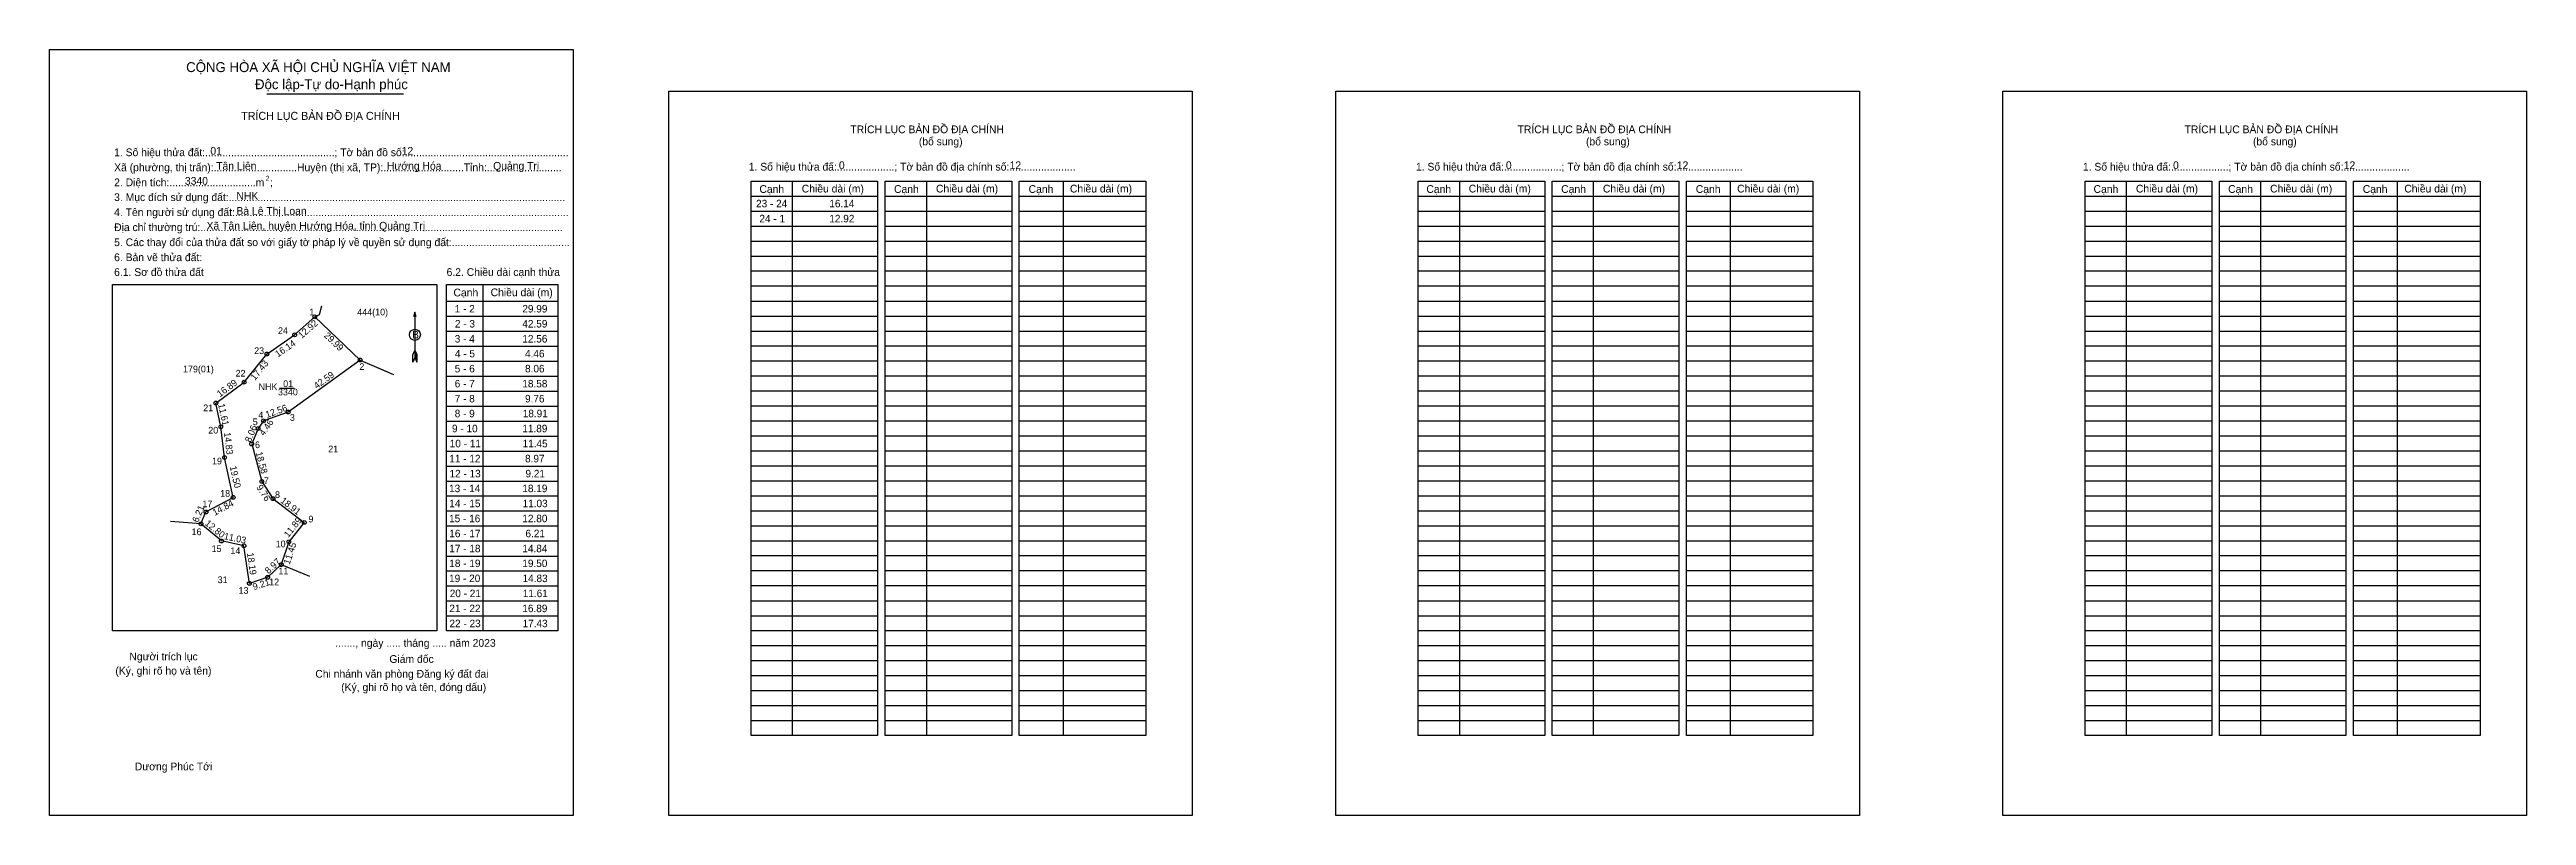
# Model space of a CAD drawing. Extents: x 549059 to 550246, y 1836782 to 1837149.
import ezdxf

# ---------------------------------------------------------------- set-up
doc = ezdxf.new("R2010")
doc.units = 0
for name, color, linetype in [('Level 1', 7, 'Continuous'), ('Level 10', 7, 'Continuous'), ('Level 11', 7, 'Continuous'), ('Level 13', 7, 'Continuous'), ('Level 2', 7, 'Continuous'), ('Level 23', 7, 'Continuous'), ('Level 27', 7, 'Continuous'), ('Level 52', 7, 'Continuous'), ('Level 6', 7, 'Continuous'), ('Level 63', 7, 'Continuous'), ('Level 9', 7, 'Continuous')]:
    doc.layers.add(name, color=color, linetype=linetype)

msp = doc.modelspace()

# ---------------------------------------------------------------- linework, layer by layer
at = {"layer": 'Level 1'}
for p, q in [((549059.4, 1837149.5), (549059.4, 1837149.5)), ((549356.2, 1837129.5), (549356.2, 1837129.5)), ((549395.6, 1837079.3), (549456.2, 1837079.3)), ((549415.3, 1837086.4), (549415.3, 1836820.8)), ((549459.8, 1837079.3), (549520.5, 1837079.3)), ((549479.6, 1837086.4), (549479.6, 1836820.8)), ((549524.1, 1837079.3), (549584.8, 1837079.3)), ((549545.1, 1837086.4), (549545.1, 1836820.8)), ((549715.2, 1837079.3), (549775.9, 1837079.3)), ((549735, 1837086.4), (549735, 1836820.8)), ((549779.5, 1837079.3), (549840.2, 1837079.3)), ((549799.2, 1837086.4), (549799.2, 1836820.8)), ((549843.8, 1837079.3), (549904.4, 1837079.3)), ((549864.7, 1837086.4), (549864.7, 1836820.8)), ((550034.9, 1837079.3), (550095.5, 1837079.3)), ((550054.6, 1837086.4), (550054.6, 1836820.8)), ((550099.2, 1837079.3), (550159.8, 1837079.3)), ((550118.9, 1837086.4), (550118.9, 1836820.8)), ((550163.4, 1837079.3), (550224.1, 1837079.3)), ((550184.4, 1837086.4), (550184.4, 1836820.8)), ((549395.6, 1837072.1), (549456.2, 1837072.1)), ((549395.6, 1837064.9), (549456.2, 1837064.9)), ((549459.8, 1837072.1), (549520.5, 1837072.1)), ((549459.8, 1837064.9), (549520.5, 1837064.9)), ((549524.1, 1837072.1), (549584.8, 1837072.1)), ((549524.1, 1837064.9), (549584.8, 1837064.9)), ((549715.2, 1837072.1), (549775.9, 1837072.1)), ((549715.2, 1837064.9), (549775.9, 1837064.9)), ((549779.5, 1837072.1), (549840.2, 1837072.1)), ((549779.5, 1837064.9), (549840.2, 1837064.9)), ((549843.8, 1837072.1), (549904.4, 1837072.1)), ((549843.8, 1837064.9), (549904.4, 1837064.9)), ((550034.9, 1837072.1), (550095.5, 1837072.1)), ((550034.9, 1837064.9), (550095.5, 1837064.9)), ((550099.2, 1837072.1), (550159.8, 1837072.1)), ((550099.2, 1837064.9), (550159.8, 1837064.9)), ((550163.4, 1837072.1), (550224.1, 1837072.1)), ((550163.4, 1837064.9), (550224.1, 1837064.9)), ((549395.6, 1837057.7), (549456.2, 1837057.7)), ((549459.8, 1837057.7), (549520.5, 1837057.7)), ((549524.1, 1837057.7), (549584.8, 1837057.7)), ((549715.2, 1837057.7), (549775.9, 1837057.7)), ((549779.5, 1837057.7), (549840.2, 1837057.7)), ((549843.8, 1837057.7), (549904.4, 1837057.7)), ((550034.9, 1837057.7), (550095.5, 1837057.7)), ((550099.2, 1837057.7), (550159.8, 1837057.7)), ((550163.4, 1837057.7), (550224.1, 1837057.7)), ((549395.6, 1837050.5), (549456.2, 1837050.5)), ((549395.6, 1837043.4), (549456.2, 1837043.4)), ((549459.8, 1837050.5), (549520.5, 1837050.5)), ((549459.8, 1837043.4), (549520.5, 1837043.4)), ((549524.1, 1837050.5), (549584.8, 1837050.5)), ((549524.1, 1837043.4), (549584.8, 1837043.4)), ((549715.2, 1837050.5), (549775.9, 1837050.5)), ((549715.2, 1837043.4), (549775.9, 1837043.4)), ((549779.5, 1837050.5), (549840.2, 1837050.5)), ((549779.5, 1837043.4), (549840.2, 1837043.4)), ((549843.8, 1837050.5), (549904.4, 1837050.5)), ((549843.8, 1837043.4), (549904.4, 1837043.4)), ((550034.9, 1837050.5), (550095.5, 1837050.5)), ((550034.9, 1837043.4), (550095.5, 1837043.4)), ((550099.2, 1837050.5), (550159.8, 1837050.5)), ((550099.2, 1837043.4), (550159.8, 1837043.4)), ((550163.4, 1837050.5), (550224.1, 1837050.5)), ((550163.4, 1837043.4), (550224.1, 1837043.4)), ((549089.6, 1837036.9), (549089.6, 1837036.9)), ((549249.7, 1837028.9), (549303, 1837028.9)), ((549267, 1837036.9), (549267, 1836870.9)), ((549395.6, 1837036.2), (549456.2, 1837036.2)), ((549395.6, 1837029), (549456.2, 1837029)), ((549459.8, 1837036.2), (549520.5, 1837036.2)), ((549459.8, 1837029), (549520.5, 1837029)), ((549524.1, 1837036.2), (549584.8, 1837036.2)), ((549524.1, 1837029), (549584.8, 1837029)), ((549715.2, 1837036.2), (549775.9, 1837036.2)), ((549715.2, 1837029), (549775.9, 1837029)), ((549779.5, 1837036.2), (549840.2, 1837036.2)), ((549779.5, 1837029), (549840.2, 1837029)), ((549843.8, 1837036.2), (549904.4, 1837036.2)), ((549843.8, 1837029), (549904.4, 1837029)), ((550034.9, 1837036.2), (550095.5, 1837036.2)), ((550034.9, 1837029), (550095.5, 1837029)), ((550099.2, 1837036.2), (550159.8, 1837036.2)), ((550099.2, 1837029), (550159.8, 1837029)), ((550163.4, 1837036.2), (550224.1, 1837036.2)), ((550163.4, 1837029), (550224.1, 1837029)), ((549234.5, 1837023.7), (549234.5, 1837002)), ((549249.7, 1837021.7), (549303, 1837021.7)), ((549395.6, 1837021.8), (549456.2, 1837021.8)), ((549459.8, 1837021.8), (549520.5, 1837021.8)), ((549524.1, 1837021.8), (549584.8, 1837021.8)), ((549715.2, 1837021.8), (549775.9, 1837021.8)), ((549779.5, 1837021.8), (549840.2, 1837021.8)), ((549843.8, 1837021.8), (549904.4, 1837021.8)), ((550034.9, 1837021.8), (550095.5, 1837021.8)), ((550099.2, 1837021.8), (550159.8, 1837021.8)), ((550163.4, 1837021.8), (550224.1, 1837021.8)), ((549234.5, 1837005.5), (549233.6, 1837003.3)), ((549234.5, 1837005.5), (549235.4, 1837003.3)), ((549234.5, 1837005.2), (549235.4, 1837003)), ((549234.5, 1837004.9), (549235.4, 1837002.7)), ((549249.7, 1837014.5), (549303, 1837014.5)), ((549249.7, 1837007.4), (549303, 1837007.4)), ((549395.6, 1837014.6), (549456.2, 1837014.6)), ((549395.6, 1837007.5), (549456.2, 1837007.5)), ((549459.8, 1837014.6), (549520.5, 1837014.6)), ((549459.8, 1837007.5), (549520.5, 1837007.5)), ((549524.1, 1837014.6), (549584.8, 1837014.6)), ((549524.1, 1837007.5), (549584.8, 1837007.5)), ((549715.2, 1837014.6), (549775.9, 1837014.6)), ((549715.2, 1837007.5), (549775.9, 1837007.5)), ((549779.5, 1837014.6), (549840.2, 1837014.6)), ((549779.5, 1837007.5), (549840.2, 1837007.5)), ((549843.8, 1837014.6), (549904.4, 1837014.6)), ((549843.8, 1837007.5), (549904.4, 1837007.5)), ((550034.9, 1837014.6), (550095.5, 1837014.6)), ((550034.9, 1837007.5), (550095.5, 1837007.5)), ((550099.2, 1837014.6), (550159.8, 1837014.6)), ((550099.2, 1837007.5), (550159.8, 1837007.5)), ((550163.4, 1837014.6), (550224.1, 1837014.6)), ((550163.4, 1837007.5), (550224.1, 1837007.5)), ((549233.5, 1836999.7), (549233.6, 1837003.3)), ((549234.5, 1837002), (549233.5, 1836999.7)), ((549234.5, 1837004.6), (549235.4, 1837002.4)), ((549234.5, 1837004.3), (549235.4, 1837002.1)), ((549234.5, 1837004), (549235.4, 1837001.7)), ((549234.5, 1837003.7), (549235.4, 1837001.4)), ((549234.5, 1837003.4), (549235.4, 1837001.1)), ((549234.5, 1837003), (549235.4, 1837000.8)), ((549234.5, 1837002.7), (549235.4, 1837000.4)), ((549234.5, 1837002.4), (549235.5, 1837000.1)), ((549234.5, 1837002), (549235.5, 1836999.7)), ((549235.5, 1836999.7), (549235.4, 1837003.3)), ((549249.7, 1837000.2), (549303, 1837000.2)), ((549249.7, 1836993), (549303, 1836993)), ((549395.6, 1837000.3), (549456.2, 1837000.3)), ((549395.6, 1836993.1), (549456.2, 1836993.1)), ((549459.8, 1837000.3), (549520.5, 1837000.3)), ((549459.8, 1836993.1), (549520.5, 1836993.1)), ((549524.1, 1837000.3), (549584.8, 1837000.3)), ((549524.1, 1836993.1), (549584.8, 1836993.1)), ((549715.2, 1837000.3), (549775.9, 1837000.3)), ((549715.2, 1836993.1), (549775.9, 1836993.1)), ((549779.5, 1837000.3), (549840.2, 1837000.3)), ((549779.5, 1836993.1), (549840.2, 1836993.1)), ((549843.8, 1837000.3), (549904.4, 1837000.3)), ((549843.8, 1836993.1), (549904.4, 1836993.1)), ((550034.9, 1837000.3), (550095.5, 1837000.3)), ((550034.9, 1836993.1), (550095.5, 1836993.1)), ((550099.2, 1837000.3), (550159.8, 1837000.3)), ((550099.2, 1836993.1), (550159.8, 1836993.1)), ((550163.4, 1837000.3), (550224.1, 1837000.3)), ((550163.4, 1836993.1), (550224.1, 1836993.1)), ((549249.7, 1836985.8), (549303, 1836985.8)), ((549395.6, 1836985.9), (549456.2, 1836985.9)), ((549459.8, 1836985.9), (549520.5, 1836985.9)), ((549524.1, 1836985.9), (549584.8, 1836985.9)), ((549715.2, 1836985.9), (549775.9, 1836985.9)), ((549779.5, 1836985.9), (549840.2, 1836985.9)), ((549843.8, 1836985.9), (549904.4, 1836985.9)), ((550034.9, 1836985.9), (550095.5, 1836985.9)), ((550099.2, 1836985.9), (550159.8, 1836985.9)), ((550163.4, 1836985.9), (550224.1, 1836985.9)), ((549249.7, 1836978.6), (549303, 1836978.6)), ((549249.7, 1836971.5), (549303, 1836971.5)), ((549395.6, 1836978.7), (549456.2, 1836978.7)), ((549395.6, 1836971.6), (549456.2, 1836971.6)), ((549459.8, 1836978.7), (549520.5, 1836978.7)), ((549459.8, 1836971.6), (549520.5, 1836971.6)), ((549524.1, 1836978.7), (549584.8, 1836978.7)), ((549524.1, 1836971.6), (549584.8, 1836971.6)), ((549715.2, 1836978.7), (549775.9, 1836978.7)), ((549715.2, 1836971.6), (549775.9, 1836971.6)), ((549779.5, 1836978.7), (549840.2, 1836978.7)), ((549779.5, 1836971.6), (549840.2, 1836971.6)), ((549843.8, 1836978.7), (549904.4, 1836978.7)), ((549843.8, 1836971.6), (549904.4, 1836971.6)), ((550034.9, 1836978.7), (550095.5, 1836978.7)), ((550034.9, 1836971.6), (550095.5, 1836971.6)), ((550099.2, 1836978.7), (550159.8, 1836978.7)), ((550099.2, 1836971.6), (550159.8, 1836971.6)), ((550163.4, 1836978.7), (550224.1, 1836978.7)), ((550163.4, 1836971.6), (550224.1, 1836971.6)), ((549249.7, 1836964.3), (549303, 1836964.3)), ((549395.6, 1836964.4), (549456.2, 1836964.4)), ((549459.8, 1836964.4), (549520.5, 1836964.4)), ((549524.1, 1836964.4), (549584.8, 1836964.4)), ((549715.2, 1836964.4), (549775.9, 1836964.4)), ((549779.5, 1836964.4), (549840.2, 1836964.4)), ((549843.8, 1836964.4), (549904.4, 1836964.4)), ((550034.9, 1836964.4), (550095.5, 1836964.4)), ((550099.2, 1836964.4), (550159.8, 1836964.4)), ((550163.4, 1836964.4), (550224.1, 1836964.4)), ((549249.7, 1836957.1), (549303, 1836957.1)), ((549249.7, 1836949.9), (549303, 1836949.9)), ((549395.6, 1836957.2), (549456.2, 1836957.2)), ((549395.6, 1836950), (549456.2, 1836950)), ((549459.8, 1836957.2), (549520.5, 1836957.2)), ((549459.8, 1836950), (549520.5, 1836950)), ((549524.1, 1836957.2), (549584.8, 1836957.2)), ((549524.1, 1836950), (549584.8, 1836950)), ((549715.2, 1836957.2), (549775.9, 1836957.2)), ((549715.2, 1836950), (549775.9, 1836950)), ((549779.5, 1836957.2), (549840.2, 1836957.2)), ((549779.5, 1836950), (549840.2, 1836950)), ((549843.8, 1836957.2), (549904.4, 1836957.2)), ((549843.8, 1836950), (549904.4, 1836950)), ((550034.9, 1836957.2), (550095.5, 1836957.2)), ((550034.9, 1836950), (550095.5, 1836950)), ((550099.2, 1836957.2), (550159.8, 1836957.2)), ((550099.2, 1836950), (550159.8, 1836950)), ((550163.4, 1836957.2), (550224.1, 1836957.2)), ((550163.4, 1836950), (550224.1, 1836950)), ((549249.7, 1836942.7), (549303, 1836942.7)), ((549249.7, 1836935.6), (549303, 1836935.6)), ((549395.6, 1836942.8), (549456.2, 1836942.8)), ((549395.6, 1836935.7), (549456.2, 1836935.7)), ((549459.8, 1836942.8), (549520.5, 1836942.8)), ((549459.8, 1836935.7), (549520.5, 1836935.7)), ((549524.1, 1836942.8), (549584.8, 1836942.8)), ((549524.1, 1836935.7), (549584.8, 1836935.7)), ((549715.2, 1836942.8), (549775.9, 1836942.8)), ((549715.2, 1836935.7), (549775.9, 1836935.7)), ((549779.5, 1836942.8), (549840.2, 1836942.8)), ((549779.5, 1836935.7), (549840.2, 1836935.7)), ((549843.8, 1836942.8), (549904.4, 1836942.8)), ((549843.8, 1836935.7), (549904.4, 1836935.7)), ((550034.9, 1836942.8), (550095.5, 1836942.8)), ((550034.9, 1836935.7), (550095.5, 1836935.7)), ((550099.2, 1836942.8), (550159.8, 1836942.8)), ((550099.2, 1836935.7), (550159.8, 1836935.7)), ((550163.4, 1836942.8), (550224.1, 1836942.8)), ((550163.4, 1836935.7), (550224.1, 1836935.7)), ((549249.7, 1836928.4), (549303, 1836928.4)), ((549395.6, 1836928.5), (549456.2, 1836928.5)), ((549459.8, 1836928.5), (549520.5, 1836928.5)), ((549524.1, 1836928.5), (549584.8, 1836928.5)), ((549715.2, 1836928.5), (549775.9, 1836928.5)), ((549779.5, 1836928.5), (549840.2, 1836928.5)), ((549843.8, 1836928.5), (549904.4, 1836928.5)), ((550034.9, 1836928.5), (550095.5, 1836928.5)), ((550099.2, 1836928.5), (550159.8, 1836928.5)), ((550163.4, 1836928.5), (550224.1, 1836928.5)), ((549249.7, 1836921.2), (549303, 1836921.2)), ((549249.7, 1836914), (549303, 1836914)), ((549395.6, 1836921.3), (549456.2, 1836921.3)), ((549395.6, 1836914.1), (549456.2, 1836914.1)), ((549459.8, 1836921.3), (549520.5, 1836921.3)), ((549459.8, 1836914.1), (549520.5, 1836914.1)), ((549524.1, 1836921.3), (549584.8, 1836921.3)), ((549524.1, 1836914.1), (549584.8, 1836914.1)), ((549715.2, 1836921.3), (549775.9, 1836921.3)), ((549715.2, 1836914.1), (549775.9, 1836914.1)), ((549779.5, 1836921.3), (549840.2, 1836921.3)), ((549779.5, 1836914.1), (549840.2, 1836914.1)), ((549843.8, 1836921.3), (549904.4, 1836921.3)), ((549843.8, 1836914.1), (549904.4, 1836914.1)), ((550034.9, 1836921.3), (550095.5, 1836921.3)), ((550034.9, 1836914.1), (550095.5, 1836914.1)), ((550099.2, 1836921.3), (550159.8, 1836921.3)), ((550099.2, 1836914.1), (550159.8, 1836914.1)), ((550163.4, 1836921.3), (550224.1, 1836921.3)), ((550163.4, 1836914.1), (550224.1, 1836914.1)), ((549249.7, 1836906.8), (549303, 1836906.8)), ((549249.7, 1836899.7), (549303, 1836899.7)), ((549395.6, 1836907), (549456.2, 1836907)), ((549395.6, 1836899.8), (549456.2, 1836899.8)), ((549459.8, 1836907), (549520.5, 1836907)), ((549459.8, 1836899.8), (549520.5, 1836899.8)), ((549524.1, 1836907), (549584.8, 1836907)), ((549524.1, 1836899.8), (549584.8, 1836899.8)), ((549715.2, 1836907), (549775.9, 1836907)), ((549715.2, 1836899.8), (549775.9, 1836899.8)), ((549779.5, 1836907), (549840.2, 1836907)), ((549779.5, 1836899.8), (549840.2, 1836899.8)), ((549843.8, 1836907), (549904.4, 1836907)), ((549843.8, 1836899.8), (549904.4, 1836899.8)), ((550034.9, 1836907), (550095.5, 1836907)), ((550034.9, 1836899.8), (550095.5, 1836899.8)), ((550099.2, 1836907), (550159.8, 1836907)), ((550099.2, 1836899.8), (550159.8, 1836899.8)), ((550163.4, 1836907), (550224.1, 1836907)), ((550163.4, 1836899.8), (550224.1, 1836899.8)), ((549249.7, 1836892.5), (549303, 1836892.5)), ((549395.6, 1836892.6), (549456.2, 1836892.6)), ((549459.8, 1836892.6), (549520.5, 1836892.6)), ((549524.1, 1836892.6), (549584.8, 1836892.6)), ((549715.2, 1836892.6), (549775.9, 1836892.6)), ((549779.5, 1836892.6), (549840.2, 1836892.6)), ((549843.8, 1836892.6), (549904.4, 1836892.6)), ((550034.9, 1836892.6), (550095.5, 1836892.6)), ((550099.2, 1836892.6), (550159.8, 1836892.6)), ((550163.4, 1836892.6), (550224.1, 1836892.6)), ((549249.7, 1836885.3), (549303, 1836885.3)), ((549249.7, 1836878.1), (549303, 1836878.1)), ((549395.6, 1836885.4), (549456.2, 1836885.4)), ((549395.6, 1836878.2), (549456.2, 1836878.2)), ((549459.8, 1836885.4), (549520.5, 1836885.4)), ((549459.8, 1836878.2), (549520.5, 1836878.2)), ((549524.1, 1836885.4), (549584.8, 1836885.4)), ((549524.1, 1836878.2), (549584.8, 1836878.2)), ((549715.2, 1836885.4), (549775.9, 1836885.4)), ((549715.2, 1836878.2), (549775.9, 1836878.2)), ((549779.5, 1836885.4), (549840.2, 1836885.4)), ((549779.5, 1836878.2), (549840.2, 1836878.2)), ((549843.8, 1836885.4), (549904.4, 1836885.4)), ((549843.8, 1836878.2), (549904.4, 1836878.2)), ((550034.9, 1836885.4), (550095.5, 1836885.4)), ((550034.9, 1836878.2), (550095.5, 1836878.2)), ((550099.2, 1836885.4), (550159.8, 1836885.4)), ((550099.2, 1836878.2), (550159.8, 1836878.2)), ((550163.4, 1836885.4), (550224.1, 1836885.4)), ((550163.4, 1836878.2), (550224.1, 1836878.2)), ((549245, 1836870.9), (549245, 1836870.9)), ((549395.6, 1836871.1), (549456.2, 1836871.1)), ((549395.6, 1836863.9), (549456.2, 1836863.9)), ((549459.8, 1836871.1), (549520.5, 1836871.1)), ((549459.8, 1836863.9), (549520.5, 1836863.9)), ((549524.1, 1836871.1), (549584.8, 1836871.1)), ((549524.1, 1836863.9), (549584.8, 1836863.9)), ((549715.2, 1836871.1), (549775.9, 1836871.1)), ((549715.2, 1836863.9), (549775.9, 1836863.9)), ((549779.5, 1836871.1), (549840.2, 1836871.1)), ((549779.5, 1836863.9), (549840.2, 1836863.9)), ((549843.8, 1836871.1), (549904.4, 1836871.1)), ((549843.8, 1836863.9), (549904.4, 1836863.9)), ((550034.9, 1836871.1), (550095.5, 1836871.1)), ((550034.9, 1836863.9), (550095.5, 1836863.9)), ((550099.2, 1836871.1), (550159.8, 1836871.1)), ((550099.2, 1836863.9), (550159.8, 1836863.9)), ((550163.4, 1836871.1), (550224.1, 1836871.1)), ((550163.4, 1836863.9), (550224.1, 1836863.9)), ((549395.6, 1836856.7), (549456.2, 1836856.7)), ((549459.8, 1836856.7), (549520.5, 1836856.7)), ((549524.1, 1836856.7), (549584.8, 1836856.7)), ((549715.2, 1836856.7), (549775.9, 1836856.7)), ((549779.5, 1836856.7), (549840.2, 1836856.7)), ((549843.8, 1836856.7), (549904.4, 1836856.7)), ((550034.9, 1836856.7), (550095.5, 1836856.7)), ((550099.2, 1836856.7), (550159.8, 1836856.7)), ((550163.4, 1836856.7), (550224.1, 1836856.7)), ((549395.6, 1836849.5), (549456.2, 1836849.5)), ((549395.6, 1836842.3), (549456.2, 1836842.3)), ((549459.8, 1836849.5), (549520.5, 1836849.5)), ((549459.8, 1836842.3), (549520.5, 1836842.3)), ((549524.1, 1836849.5), (549584.8, 1836849.5)), ((549524.1, 1836842.3), (549584.8, 1836842.3)), ((549715.2, 1836849.5), (549775.9, 1836849.5)), ((549715.2, 1836842.3), (549775.9, 1836842.3)), ((549779.5, 1836849.5), (549840.2, 1836849.5)), ((549779.5, 1836842.3), (549840.2, 1836842.3)), ((549843.8, 1836849.5), (549904.4, 1836849.5)), ((549843.8, 1836842.3), (549904.4, 1836842.3)), ((550034.9, 1836849.5), (550095.5, 1836849.5)), ((550034.9, 1836842.3), (550095.5, 1836842.3)), ((550099.2, 1836849.5), (550159.8, 1836849.5)), ((550099.2, 1836842.3), (550159.8, 1836842.3)), ((550163.4, 1836849.5), (550224.1, 1836849.5)), ((550163.4, 1836842.3), (550224.1, 1836842.3)), ((549395.6, 1836835.2), (549456.2, 1836835.2)), ((549395.6, 1836828), (549456.2, 1836828)), ((549459.8, 1836835.2), (549520.5, 1836835.2)), ((549459.8, 1836828), (549520.5, 1836828)), ((549524.1, 1836835.2), (549584.8, 1836835.2)), ((549524.1, 1836828), (549584.8, 1836828)), ((549715.2, 1836835.2), (549775.9, 1836835.2)), ((549715.2, 1836828), (549775.9, 1836828)), ((549779.5, 1836835.2), (549840.2, 1836835.2)), ((549779.5, 1836828), (549840.2, 1836828)), ((549843.8, 1836835.2), (549904.4, 1836835.2)), ((549843.8, 1836828), (549904.4, 1836828)), ((550034.9, 1836835.2), (550095.5, 1836835.2)), ((550034.9, 1836828), (550095.5, 1836828)), ((550099.2, 1836835.2), (550159.8, 1836835.2)), ((550099.2, 1836828), (550159.8, 1836828)), ((550163.4, 1836835.2), (550224.1, 1836835.2)), ((550163.4, 1836828), (550224.1, 1836828)), ((549310.3, 1836782.5), (549310.3, 1836782.5)), ((549607, 1836782.5), (549607, 1836782.5))]:
    msp.add_line(p, q, dxfattribs=at)
for points in [[(549395.6, 1837086.4), (549456.2, 1837086.4), (549456.2, 1836820.8), (549395.6, 1836820.8)], [(549459.8, 1837086.4), (549520.5, 1837086.4), (549520.5, 1836820.8), (549459.8, 1836820.8)], [(549524.1, 1837086.4), (549584.8, 1837086.4), (549584.8, 1836820.8), (549524.1, 1836820.8)], [(549715.2, 1837086.4), (549775.9, 1837086.4), (549775.9, 1836820.8), (549715.2, 1836820.8)], [(549779.5, 1837086.4), (549840.2, 1837086.4), (549840.2, 1836820.8), (549779.5, 1836820.8)], [(549843.8, 1837086.4), (549904.4, 1837086.4), (549904.4, 1836820.8), (549843.8, 1836820.8)], [(550034.9, 1837086.4), (550095.5, 1837086.4), (550095.5, 1836820.8), (550034.9, 1836820.8)], [(550099.2, 1837086.4), (550159.8, 1837086.4), (550159.8, 1836820.8), (550099.2, 1836820.8)], [(550163.4, 1837086.4), (550224.1, 1837086.4), (550224.1, 1836820.8), (550163.4, 1836820.8)], [(549089.6, 1837036.9), (549245, 1837036.9), (549245, 1836870.9), (549089.6, 1836870.9)], [(549249.7, 1837036.9), (549303, 1837036.9), (549303, 1836870.9), (549249.7, 1836870.9)]]:
    msp.add_lwpolyline(points, close=True, dxfattribs=at)
msp.add_lwpolyline([(549235.1, 1837021.4), (549234.5, 1837023.7), (549233.9, 1837021.4)], dxfattribs=at)
msp.add_circle((549234.5, 1837012.8), 2.65, dxfattribs=at)
at = {"layer": 'Level 10'}
msp.add_lwpolyline([(549132, 1836922.2), (549134.4, 1836927.9), (549147.4, 1836934.9), (549143.3, 1836954), (549141.5, 1836968.7), (549139.1, 1836980.1), (549152.7, 1836990.1), (549163.6, 1837003.6), (549176.9, 1837012.8), (549186.6, 1837021.4), (549208.3, 1837000.7), (549173.8, 1836975.8), (549162, 1836971.6), (549159.4, 1836967.9), (549156.3, 1836960.5), (549161.2, 1836942.5), (549166.5, 1836934.3), (549181.5, 1836922.9), (549174.1, 1836913.6), (549170.5, 1836902.7), (549164, 1836896.6), (549155.2, 1836893.7), (549152.6, 1836911.7), (549141.8, 1836914)], close=True, dxfattribs=at)
at = {"layer": 'Level 11'}
for centre in [(549186.6, 1837021.4), (549176.9, 1837012.8), (549163.6, 1837003.6), (549208.3, 1837000.7), (549152.7, 1836990.1), (549139.1, 1836980.1), (549141.5, 1836968.7), (549162, 1836971.6), (549173.8, 1836975.8), (549156.3, 1836960.5), (549159.4, 1836967.9), (549143.3, 1836954), (549147.4, 1836934.9), (549161.2, 1836942.5), (549166.5, 1836934.3), (549132, 1836922.2), (549132, 1836922.2), (549134.4, 1836927.9), (549181.5, 1836922.9), (549141.8, 1836914), (549152.6, 1836911.7), (549174.1, 1836913.6), (549170.5, 1836902.7), (549155.2, 1836893.7), (549164, 1836896.6)]:
    msp.add_circle(centre, 0.912, dxfattribs=at)
at = {"layer": 'Level 13'}
for p, q in [((549163.5, 1837128.3), (549229, 1837128.3)), ((549188.8, 1837022.5), (549189.9, 1837026.7))]:
    msp.add_line(p, q, dxfattribs=at)
at = {"layer": 'Level 2'}
for points in [[(549059.4, 1837149.5), (549310.3, 1837149.5), (549310.3, 1836782.5), (549059.4, 1836782.5)], [(549356.2, 1837129.5), (549607, 1837129.5), (549607, 1836782.5), (549356.2, 1836782.5)], [(549675.8, 1837129.5), (549926.7, 1837129.5), (549926.7, 1836782.5), (549675.8, 1836782.5)], [(549995.5, 1837129.5), (550246.3, 1837129.5), (550246.3, 1836782.5), (549995.5, 1836782.5)]]:
    msp.add_lwpolyline(points, close=True, dxfattribs=at)
at = {"layer": 'Level 23'}
for p, q in [((549186.6, 1837021.4), (549188.8, 1837022.5)), ((549208.3, 1837000.7), (549224.3, 1836993.8))]:
    msp.add_line(p, q, dxfattribs=at)
at = {"layer": 'Level 27'}
for p, q in [((549208.3, 1837000.7), (549221.7, 1836994.9)), ((549132, 1836922.2), (549117.4, 1836923.4)), ((549170.5, 1836902.7), (549184, 1836897.2))]:
    msp.add_line(p, q, dxfattribs=at)
at = {"layer": 'Level 63'}
msp.add_line((549169.6, 1836987.3), (549176.6, 1836987.3), dxfattribs=at)

# ---------------------------------------------------------------- texts
at = {"layer": 'Level 1'}
for s, height, p in [('TRÍCH LỤC BẢN ĐỒ ĐỊA CHÍNH', 3.829, (549151.3, 1837115.8)), ('TRÍCH LỤC BẢN ĐỒ ĐỊA CHÍNH', 3.709, (549443.2, 1837109.4)), ('TRÍCH LỤC BẢN ĐỒ ĐỊA CHÍNH', 3.709, (549762.9, 1837109.4)), ('TRÍCH LỤC BẢN ĐỒ ĐỊA CHÍNH', 3.709, (550082.5, 1837109.4)), ('1. Số hiệu thửa đất:.............................................; Tờ bản đồ số:.........................................................', 3.7092, (549090.4, 1837098.4)), ('(bổ sung)', 3.71, (549476, 1837103.6)), ('(bổ sung)', 3.71, (549795.7, 1837103.6)), ('(bổ sung)', 3.71, (550115.3, 1837103.6)), ('Xã (phường, thị trấn):.............................Huyện (thị xã, TP):............................Tỉnh:..........................', 3.7092, (549090.4, 1837091.2)), ('2. Diện tích:..............................m  ;', 3.709, (549090.4, 1837084)), ('2', 2.39, (549163, 1837086.6)), ('1. Số hiệu thửa đấ:....................; Tờ bản đồ địa chính số:.......................', 3.709, (549394.5, 1837091.5)), ('1. Số hiệu thửa đấ:....................; Tờ bản đồ địa chính số:.......................', 3.709, (549714.2, 1837091.5)), ('1. Số hiệu thửa đấ:....................; Tờ bản đồ địa chính số:.......................', 3.709, (550033.8, 1837091.5)), ('3. Mục đích sử dụng đất:.....................................................................................................................', 3.7092, (549090.4, 1837076.9)), ('Cạnh', 3.71, (549399.6, 1837080.8)), ('Chiều dài (m)', 3.709, (549419.9, 1837081)), ('Cạnh', 3.71, (549464.1, 1837080.8)), ('Chiều dài (m)', 3.709, (549484.2, 1837081)), ('Cạnh', 3.71, (549528.6, 1837080.8)), ('Chiều dài (m)', 3.709, (549548.4, 1837081)), ('Cạnh', 3.71, (549719.2, 1837080.8)), ('Chiều dài (m)', 3.709, (549739.5, 1837081)), ('Cạnh', 3.71, (549783.8, 1837080.8)), ('Chiều dài (m)', 3.709, (549803.8, 1837081)), ('Cạnh', 3.71, (549848.3, 1837080.8)), ('Chiều dài (m)', 3.709, (549868.1, 1837081)), ('Cạnh', 3.71, (550038.9, 1837080.8)), ('Chiều dài (m)', 3.709, (550059.2, 1837081)), ('Cạnh', 3.71, (550103.4, 1837080.8)), ('Chiều dài (m)', 3.709, (550123.5, 1837081)), ('Cạnh', 3.71, (550167.9, 1837080.8)), ('Chiều dài (m)', 3.709, (550187.8, 1837081)), ('Địa chỉ thường trú:..............................................................................................................................', 3.7092, (549090.4, 1837062.5)), ('4. Tên người sử dụng đất:....................................................................................................................', 3.7092, (549090.4, 1837069.7)), ('5. Các thay đổi của thửa đất so với giấy tờ pháp lý về quyền sử dụng đất:.........................................', 3.7092, (549090.4, 1837055.3)), ('6. Bản vẽ thửa đất:', 3.709, (549090.4, 1837048.1)), ('6.1. Sơ đồ thửa đất', 3.709, (549090.4, 1837041)), ('6.2. Chiều dài cạnh thửa', 3.709, (549249.7, 1837041)), ('Cạnh', 3.71, (549253, 1837031.2)), ('Chiều dài (m)', 3.709, (549270.8, 1837031.3)), ('444(10)', 3.2, (549206.9, 1837022.1)), ('B', 3.59, (549233.2, 1837011.1)), ('179(01)', 3.2, (549123.4, 1836994.8)), ('NHK', 3.2, (549159.6, 1836986.3)), ('3340', 3.2, (549168.9, 1836983.8)), ('01', 3.2, (549171.4, 1836987.8)), ('21', 3.2, (549193, 1836956.5)), ('31', 3.2, (549140, 1836893.8)), ('......., ngày ..... tháng ..... năm 2023', 3.709, (549196.3, 1836863.3)), ('(Ký, ghi rõ họ và tên)', 3.709, (549091, 1836850)), ('Người trích lục', 3.709, (549097.7, 1836856.8)), ('Chi nhánh văn phòng Đăng ký đất đai', 3.709, (549186.8, 1836848.5)), ('Giám đốc', 3.71, (549222.3, 1836855.6)), ('(Ký, ghi rõ họ và tên, đóng dấu)', 3.709, (549199.2, 1836842.1)), ('Dương Phúc Tới', 3.709, (549100.3, 1836804.1))]:
    msp.add_text(s, height=height, dxfattribs=at).set_placement(p)
at = {"layer": 'Level 13'}
for s, p in [('CỘNG HÒA XÃ HỘI CHỦ NGHĨA VIỆT NAM', (549124.9, 1837138.7)), ('Độc lập-Tự do-Hạnh phúc', (549157.9, 1837130.5))]:
    msp.add_text(s, height=4.738, dxfattribs=at).set_placement(p)
at = {"layer": 'Level 52'}
for s, p in [('23 - 24', (549398, 1837073.9)), ('16.14', (549433.1, 1837073.9)), ('24 - 1', (549399.6, 1837066.7)), ('12.92', (549433.1, 1837066.7)), ('1 - 2', (549253.6, 1837023.5)), ('2 - 3', (549253.7, 1837016.3)), ('42.59', (549286, 1837016.3)), ('29.99', (549286, 1837023.5)), ('3 - 4', (549253.6, 1837009.1)), ('4 - 5', (549253.7, 1837002)), ('12.56', (549286, 1837009.1)), ('4.46', (549287.3, 1837002)), ('5 - 6', (549253.6, 1836994.8)), ('8.06', (549287.3, 1836994.8)), ('6 - 7', (549253.6, 1836987.6)), ('7 - 8', (549253.6, 1836980.4)), ('18.58', (549286, 1836987.6)), ('9.76', (549287.3, 1836980.4)), ('9 - 10', (549252.3, 1836966.1)), ('8 - 9', (549253.6, 1836973.3)), ('11.89', (549286, 1836966.1)), ('18.91', (549286.2, 1836973.3)), ('10 - 11', (549251.2, 1836958.9)), ('11.45', (549286.1, 1836958.9)), ('11 - 12', (549251, 1836951.7)), ('12 - 13', (549251.1, 1836944.5)), ('8.97', (549287.3, 1836951.7)), ('9.21', (549287.5, 1836944.5)), ('13 - 14', (549250.9, 1836937.4)), ('14 - 15', (549251, 1836930.2)), ('18.19', (549286, 1836937.4)), ('11.03', (549286.1, 1836930.2)), ('15 - 16', (549250.9, 1836923)), ('12.80', (549286, 1836923)), ('16 - 17', (549251, 1836915.8)), ('17 - 18', (549251, 1836908.6)), ('14.84', (549286, 1836908.6)), ('6.21', (549287.5, 1836915.8)), ('18 - 19', (549251, 1836901.5)), ('19.50', (549286, 1836901.5)), ('19 - 20', (549250.9, 1836894.3)), ('20 - 21', (549251.2, 1836887.1)), ('14.83', (549286.1, 1836894.3)), ('11.61', (549286.2, 1836887.1)), ('21 - 22', (549251, 1836879.9)), ('22 - 23', (549251.1, 1836872.7)), ('16.89', (549286, 1836879.9)), ('17.43', (549286.1, 1836872.7))]:
    msp.add_text(s, height=3.59, dxfattribs=at).set_placement(p)
at = {"layer": 'Level 6'}
for s, height, p in [('01', 3.71, (549136.5, 1837099.1)), ('12', 3.71, (549228.2, 1837099.1)), ('3340', 3.71, (549124.3, 1837084.7)), ('Tân Liên', 3.71, (549139.3, 1837091.9)), ('Hướng Hóa', 3.71, (549221.1, 1837091.9)), ('Quảng Trị', 3.71, (549272, 1837091.9)), ('0', 3.71, (549437.7, 1837092.2)), ('12', 3.71, (549519.5, 1837092.2)), ('0', 3.71, (549757.3, 1837092.2)), ('12', 3.71, (549839.2, 1837092.2)), ('0', 3.71, (550077, 1837092.2)), ('12', 3.71, (550158.8, 1837092.2)), ('NHK', 3.71, (549149, 1837077.5)), ('Xã Tân Liên, huyện Hướng Hóa, tỉnh Quảng Trị', 3.709, (549134.7, 1837063.2)), ('Bà Lê Thị Loan', 3.709, (549149, 1837070.3))]:
    msp.add_text(s, height=height, dxfattribs=at).set_placement(p)
at = {"layer": 'Level 63'}
for s, rotation, p in [('12.92', 41.4863, (549180.3, 1837010.8)), ('16.14', 34.5762, (549168.9, 1837001.9)), ('29.99', 316.4861, (549190.7, 1837012.1)), ('17.43', 51.1964, (549157.9, 1836990.7)), ('42.59', 35.7425, (549187.5, 1836986.7)), ('16.89', 36.2593, (549141.1, 1836982.8)), ('11.61', 282.0844, (549140.2, 1836979.5)), ('8.06', 67.6044, (549155.8, 1836961)), ('4.46', 54.8503, (549162.2, 1836964.1)), ('12.56', 19.8195, (549163.6, 1836972.9)), ('14.83', 276.895, (549143, 1836965.9)), ('19.50', 282.2548, (549145.8, 1836949.6)), ('18.58', 285.0983, (549158.2, 1836956.3)), ('14.84', 28.2746, (549138.6, 1836926)), ('9.76', 302.9081, (549158.4, 1836939.7)), ('18.91', 322.6697, (549169.8, 1836932.7)), ('6.21', 67.2737, (549130.6, 1836922.6)), ('12.80', 320.2918, (549133.6, 1836922)), ('11.89', 51.2123, (549173.9, 1836915.4)), ('11.03', 347.9669, (549142.8, 1836914.9)), ('11.45', 72.0399, (549174.5, 1836902.5)), ('18.19', 278.2192, (549154, 1836908.2)), ('8.97', 43.0126, (549164.4, 1836898)), ('9.21', 18.2777, (549157.4, 1836890.4))]:
    msp.add_text(s, height=3.2, rotation=rotation, dxfattribs=at).set_placement(p)
at = {"layer": 'Level 9'}
for s, p in [('1', (549183.9, 1837022.1)), ('23', (549157.5, 1837003.6)), ('24', (549168.9, 1837013.2)), ('22', (549148.6, 1836992.8)), ('2', (549207.9, 1836996)), ('21', (549133.1, 1836976.2)), ('5', (549156.8, 1836969.5)), ('4', (549159.5, 1836972.8)), ('3', (549174.6, 1836971.6)), ('20', (549135.5, 1836965.5)), ('6', (549157.9, 1836958.5)), ('19', (549137.3, 1836950.7)), ('18', (549141.2, 1836935.2)), ('7', (549162.1, 1836941.3)), ('8', (549167.5, 1836934.6)), ('17', (549132.7, 1836930.2)), ('9', (549183.5, 1836922.9)), ('16', (549127.5, 1836916.8)), ('15', (549137.1, 1836908.7)), ('14', (549146.1, 1836907.7)), ('10', (549167.8, 1836911)), ('11', (549169.1, 1836898)), ('13', (549150, 1836888.7)), ('12', (549164.7, 1836892.8))]:
    msp.add_text(s, height=3.2, dxfattribs=at).set_placement(p)

doc.saveas('drawing.dxf')
